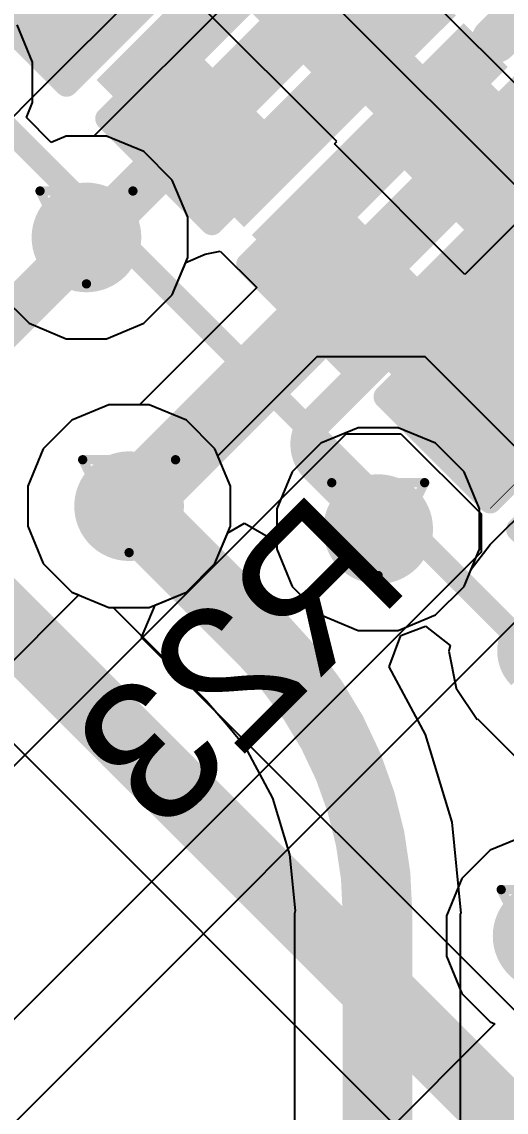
# Model space of a CAD drawing. Header units: inches. Extents: x 0 to 5359, y 0 to 5098.
# Drawn here: x 59.14 to 61.79, y 59.44 to 65.41 of the extents above; entities that cross this region are included whole.
import ezdxf

# ---------------------------------------------------------------- set-up
doc = ezdxf.new("R2010")
doc.units = ezdxf.units.IN
for name, color, linetype in [('Bottom Layer', 5, 'Continuous'), ('Bottom Overlay', 54, 'Continuous'), ('Bottom Paste', 16, 'Continuous'), ('Bottom Solder', 6, 'Continuous'), ('Drill Drawing', 1, 'Continuous'), ('Layer 1', 16, 'Continuous'), ('Layer 2', 76, 'Continuous'), ('Top Layer', 1, 'Continuous'), ('Top Overlay', 2, 'Continuous'), ('Top Paste', 8, 'Continuous'), ('Top Solder', 216, 'Continuous'), ('Via Holes', 16, 'Continuous')]:
    doc.layers.add(name, color=color, linetype=linetype)
doc.styles.add('Arial', font='', dxfattribs={"height": 0.2})
doc.styles.get('Arial').set_extended_font_data('Arial')

# ---------------------------------------------------------------- blocks, each defined once
blk = doc.blocks.new('LQFP_128_EP_14_14__64')
at = {"layer": 'Top Layer'}
for points in [[(-0.4999, 6.8497), (-0.6999, 6.8497), (-0.6999, 8.3497), (-0.4999, 8.3497)], [(-0.0999, 6.8497), (-0.2999, 6.8497), (-0.2999, 8.3497), (-0.0999, 8.3497)], [(0.2999, 6.8497), (0.0999, 6.8497), (0.0999, 8.3497), (0.2999, 8.3497)], [(0.6999, 6.8497), (0.4999, 6.8497), (0.4999, 8.3497), (0.6999, 8.3497)], [(1.1, 6.8497), (0.9, 6.8497), (0.9, 8.3497), (1.1, 8.3497)], [(1.4995, 6.8497), (1.2995, 6.8497), (1.2995, 8.3497), (1.4995, 8.3497)], [(1.9001, 6.8497), (1.7001, 6.8497), (1.7001, 8.3497), (1.9001, 8.3497)], [(2.2996, 6.8497), (2.0996, 6.8497), (2.0996, 8.3497), (2.2996, 8.3497)], [(2.6999, 6.8497), (2.4999, 6.8497), (2.4999, 8.3497), (2.6999, 8.3497)]]:
    blk.add_hatch(color=1, dxfattribs=at).paths.add_polyline_path(points)
at = {"layer": 'Top Paste'}
for points in [[(-0.4999, 6.8497), (-0.6999, 6.8497), (-0.6999, 8.3497), (-0.4999, 8.3497)], [(-0.0999, 6.8497), (-0.2999, 6.8497), (-0.2999, 8.3497), (-0.0999, 8.3497)], [(0.2999, 6.8497), (0.0999, 6.8497), (0.0999, 8.3497), (0.2999, 8.3497)], [(0.6999, 6.8497), (0.4999, 6.8497), (0.4999, 8.3497), (0.6999, 8.3497)], [(1.1, 6.8497), (0.9, 6.8497), (0.9, 8.3497), (1.1, 8.3497)], [(1.4995, 6.8497), (1.2995, 6.8497), (1.2995, 8.3497), (1.4995, 8.3497)], [(1.9001, 6.8497), (1.7001, 6.8497), (1.7001, 8.3497), (1.9001, 8.3497)], [(2.2996, 6.8497), (2.0996, 6.8497), (2.0996, 8.3497), (2.2996, 8.3497)], [(2.6999, 6.8497), (2.4999, 6.8497), (2.4999, 8.3497), (2.6999, 8.3497)]]:
    blk.add_hatch(color=8, dxfattribs=at).paths.add_polyline_path(points)
at = {"layer": 'Top Solder'}
for points in [[(-0.4299, 6.7797), (-0.7699, 6.7797), (-0.7699, 8.4197), (-0.4299, 8.4197)], [(-0.0299, 6.7797), (-0.3699, 6.7797), (-0.3699, 8.4197), (-0.0299, 8.4197)], [(0.3699, 6.7797), (0.0299, 6.7797), (0.0299, 8.4197), (0.3699, 8.4197)], [(0.7699, 6.7797), (0.4299, 6.7797), (0.4299, 8.4197), (0.7699, 8.4197)], [(1.17, 6.7797), (0.83, 6.7797), (0.83, 8.4197), (1.17, 8.4197)], [(1.5695, 6.7797), (1.2295, 6.7797), (1.2295, 8.4197), (1.5695, 8.4197)], [(1.9701, 6.7797), (1.6301, 6.7797), (1.6301, 8.4197), (1.9701, 8.4197)], [(2.3696, 6.7797), (2.0296, 6.7797), (2.0296, 8.4197), (2.3696, 8.4197)], [(2.7699, 6.7797), (2.4299, 6.7797), (2.4299, 8.4197), (2.7699, 8.4197)]]:
    blk.add_hatch(color=216, dxfattribs=at).paths.add_polyline_path(points)
at = {"layer": 'Top Overlay'}
blk.add_lwpolyline([(-6.2499, 6.2499, 0.127, 0.127, 0), (6.2499, 6.2499, 0.127, 0.127, 0)], format="xyseb", dxfattribs=at)
blk = doc.blocks.new('R___0402_B_176')
at = {"layer": 'Bottom Layer'}
for points in [[(-0.2413, 0.3175), (-0.2413, -0.3175), (-0.6985, -0.3175), (-0.6985, 0.3175)], [(0.6985, 0.3175), (0.6985, -0.3175), (0.2413, -0.3175), (0.2413, 0.3175)]]:
    blk.add_hatch(color=5, dxfattribs=at).paths.add_polyline_path(points)
at = {"layer": 'Bottom Paste'}
for points in [[(-0.2413, 0.3175), (-0.2413, -0.3175), (-0.6985, -0.3175), (-0.6985, 0.3175)], [(0.6985, 0.3175), (0.6985, -0.3175), (0.2413, -0.3175), (0.2413, 0.3175)]]:
    blk.add_hatch(color=16, dxfattribs=at).paths.add_polyline_path(points)
at = {"layer": 'Bottom Solder'}
for points in [[(-0.1863, 0.3725), (-0.1863, -0.3725), (-0.7535, -0.3725), (-0.7535, 0.3725)], [(0.7535, 0.3725), (0.7535, -0.3725), (0.1863, -0.3725), (0.1863, 0.3725)]]:
    blk.add_hatch(color=6, dxfattribs=at).paths.add_polyline_path(points)
at = {"layer": 'Bottom Overlay'}
for points in [[(0.7874, 0.4064, 0.127, 0.127, 0), (-0.7874, 0.4064, 0.127, 0.127, 0)], [(-0.7874, -0.4064, 0.127, 0.127, 0), (-0.7874, 0.4064, 0.127, 0.127, 0)], [(0.8128, 0.4318, 0.00323, 0.00323, 0), (-0.8128, 0.4318, 0.00323, 0.00323, 0)], [(0.7874, -0.4064, 0.127, 0.127, 0), (0.7874, 0.4064, 0.127, 0.127, 0)], [(0.7874, -0.4064, 0.127, 0.127, 0), (-0.7874, -0.4064, 0.127, 0.127, 0)]]:
    blk.add_lwpolyline(points, format="xyseb", dxfattribs=at)
for points in [[(-0.8191, 0.4064, 0.0635, 0.0635, 1), (-0.7556, 0.4064, 0.0635, 0.0635, 1)], [(-0.8191, 0.4064, 0.0635, 0.0635, 1), (-0.7556, 0.4064, 0.0635, 0.0635, 1)], [(-0.8136, 0.4318, 0.00161, 0.00161, 1), (-0.812, 0.4318, 0.00161, 0.00161, 1)], [(0.7556, 0.4064, 0.0635, 0.0635, 1), (0.8191, 0.4064, 0.0635, 0.0635, 1)], [(0.7556, 0.4064, 0.0635, 0.0635, 1), (0.8191, 0.4064, 0.0635, 0.0635, 1)], [(0.812, 0.4318, 0.00161, 0.00161, 1), (0.8136, 0.4318, 0.00161, 0.00161, 1)], [(-0.8191, -0.4064, 0.0635, 0.0635, 1), (-0.7556, -0.4064, 0.0635, 0.0635, 1)], [(-0.8191, -0.4064, 0.0635, 0.0635, 1), (-0.7556, -0.4064, 0.0635, 0.0635, 1)], [(0.7556, -0.4064, 0.0635, 0.0635, 1), (0.8191, -0.4064, 0.0635, 0.0635, 1)], [(0.7556, -0.4064, 0.0635, 0.0635, 1), (0.8191, -0.4064, 0.0635, 0.0635, 1)]]:
    blk.add_lwpolyline(points, format="xyseb", close=True, dxfattribs=at)
blk = doc.blocks.new('C___0402_B_345')
at = {"layer": 'Bottom Layer'}
for points in [[(-0.2413, 0.3175), (-0.2413, -0.3175), (-0.6985, -0.3175), (-0.6985, 0.3175)], [(0.6985, 0.3175), (0.6985, -0.3175), (0.2413, -0.3175), (0.2413, 0.3175)]]:
    blk.add_hatch(color=5, dxfattribs=at).paths.add_polyline_path(points)
at = {"layer": 'Bottom Paste'}
for points in [[(-0.2413, 0.3175), (-0.2413, -0.3175), (-0.6985, -0.3175), (-0.6985, 0.3175)], [(0.6985, 0.3175), (0.6985, -0.3175), (0.2413, -0.3175), (0.2413, 0.3175)]]:
    blk.add_hatch(color=16, dxfattribs=at).paths.add_polyline_path(points)
at = {"layer": 'Bottom Solder'}
for points in [[(-0.1813, 0.3775), (-0.1813, -0.3775), (-0.7585, -0.3775), (-0.7585, 0.3775)], [(0.7585, 0.3775), (0.7585, -0.3775), (0.1813, -0.3775), (0.1813, 0.3775)]]:
    blk.add_hatch(color=6, dxfattribs=at).paths.add_polyline_path(points)
at = {"layer": 'Bottom Overlay'}
for points in [[(-0.7874, 0.4064, 0.127, 0.127, 0), (-0.2794, 0.4064, 0.127, 0.127, 0)], [(-0.7874, 0.4064, 0.127, 0.127, 0), (-0.7874, -0.4064, 0.127, 0.127, 0)], [(0.2794, 0.4064, 0.127, 0.127, 0), (0.7874, 0.4064, 0.127, 0.127, 0)], [(0.7874, 0.4064, 0.127, 0.127, 0), (0.7874, -0.4064, 0.127, 0.127, 0)], [(-0.7874, -0.4064, 0.127, 0.127, 0), (-0.2794, -0.4064, 0.127, 0.127, 0)], [(0.2794, -0.4064, 0.127, 0.127, 0), (0.7874, -0.4064, 0.127, 0.127, 0)]]:
    blk.add_lwpolyline(points, format="xyseb", dxfattribs=at)
for points in [[(-0.8191, 0.4064, 0.0635, 0.0635, 1), (-0.7556, 0.4064, 0.0635, 0.0635, 1)], [(-0.8191, 0.4064, 0.0635, 0.0635, 1), (-0.7556, 0.4064, 0.0635, 0.0635, 1)], [(-0.3111, 0.4064, 0.0635, 0.0635, 1), (-0.2477, 0.4064, 0.0635, 0.0635, 1)], [(0.2477, 0.4064, 0.0635, 0.0635, 1), (0.3111, 0.4064, 0.0635, 0.0635, 1)], [(0.7556, 0.4064, 0.0635, 0.0635, 1), (0.8191, 0.4064, 0.0635, 0.0635, 1)], [(0.7556, 0.4064, 0.0635, 0.0635, 1), (0.8191, 0.4064, 0.0635, 0.0635, 1)], [(-0.8191, -0.4064, 0.0635, 0.0635, 1), (-0.7556, -0.4064, 0.0635, 0.0635, 1)], [(-0.8191, -0.4064, 0.0635, 0.0635, 1), (-0.7556, -0.4064, 0.0635, 0.0635, 1)], [(-0.3111, -0.4064, 0.0635, 0.0635, 1), (-0.2477, -0.4064, 0.0635, 0.0635, 1)], [(0.2477, -0.4064, 0.0635, 0.0635, 1), (0.3111, -0.4064, 0.0635, 0.0635, 1)], [(0.7556, -0.4064, 0.0635, 0.0635, 1), (0.8191, -0.4064, 0.0635, 0.0635, 1)], [(0.7556, -0.4064, 0.0635, 0.0635, 1), (0.8191, -0.4064, 0.0635, 0.0635, 1)]]:
    blk.add_lwpolyline(points, format="xyseb", close=True, dxfattribs=at)
blk = doc.blocks.new('C___0402_B_361')
at = {"layer": 'Bottom Layer'}
for points in [[(-0.2413, 0.3175), (-0.2413, -0.3175), (-0.6985, -0.3175), (-0.6985, 0.3175)], [(0.6985, 0.3175), (0.6985, -0.3175), (0.2413, -0.3175), (0.2413, 0.3175)]]:
    blk.add_hatch(color=5, dxfattribs=at).paths.add_polyline_path(points)
at = {"layer": 'Bottom Paste'}
for points in [[(-0.2413, 0.3175), (-0.2413, -0.3175), (-0.6985, -0.3175), (-0.6985, 0.3175)], [(0.6985, 0.3175), (0.6985, -0.3175), (0.2413, -0.3175), (0.2413, 0.3175)]]:
    blk.add_hatch(color=16, dxfattribs=at).paths.add_polyline_path(points)
at = {"layer": 'Bottom Solder'}
for points in [[(-0.1813, 0.3775), (-0.1813, -0.3775), (-0.7585, -0.3775), (-0.7585, 0.3775)], [(0.7585, 0.3775), (0.7585, -0.3775), (0.1813, -0.3775), (0.1813, 0.3775)]]:
    blk.add_hatch(color=6, dxfattribs=at).paths.add_polyline_path(points)
at = {"layer": 'Bottom Overlay'}
for points in [[(-0.2794, 0.4064, 0.127, 0.127, 0), (-0.7874, 0.4064, 0.127, 0.127, 0)], [(-0.7874, -0.4064, 0.127, 0.127, 0), (-0.7874, 0.4064, 0.127, 0.127, 0)], [(0.7874, 0.4064, 0.127, 0.127, 0), (0.2794, 0.4064, 0.127, 0.127, 0)], [(0.7874, -0.4064, 0.127, 0.127, 0), (0.7874, 0.4064, 0.127, 0.127, 0)], [(-0.2794, -0.4064, 0.127, 0.127, 0), (-0.7874, -0.4064, 0.127, 0.127, 0)], [(0.7874, -0.4064, 0.127, 0.127, 0), (0.2794, -0.4064, 0.127, 0.127, 0)]]:
    blk.add_lwpolyline(points, format="xyseb", dxfattribs=at)
for points in [[(-0.8191, 0.4064, 0.0635, 0.0635, 1), (-0.7556, 0.4064, 0.0635, 0.0635, 1)], [(-0.8191, 0.4064, 0.0635, 0.0635, 1), (-0.7556, 0.4064, 0.0635, 0.0635, 1)], [(-0.3111, 0.4064, 0.0635, 0.0635, 1), (-0.2477, 0.4064, 0.0635, 0.0635, 1)], [(0.2477, 0.4064, 0.0635, 0.0635, 1), (0.3111, 0.4064, 0.0635, 0.0635, 1)], [(0.7556, 0.4064, 0.0635, 0.0635, 1), (0.8191, 0.4064, 0.0635, 0.0635, 1)], [(0.7556, 0.4064, 0.0635, 0.0635, 1), (0.8191, 0.4064, 0.0635, 0.0635, 1)], [(-0.8191, -0.4064, 0.0635, 0.0635, 1), (-0.7556, -0.4064, 0.0635, 0.0635, 1)], [(-0.8191, -0.4064, 0.0635, 0.0635, 1), (-0.7556, -0.4064, 0.0635, 0.0635, 1)], [(-0.3111, -0.4064, 0.0635, 0.0635, 1), (-0.2477, -0.4064, 0.0635, 0.0635, 1)], [(0.2477, -0.4064, 0.0635, 0.0635, 1), (0.3111, -0.4064, 0.0635, 0.0635, 1)], [(0.7556, -0.4064, 0.0635, 0.0635, 1), (0.8191, -0.4064, 0.0635, 0.0635, 1)], [(0.7556, -0.4064, 0.0635, 0.0635, 1), (0.8191, -0.4064, 0.0635, 0.0635, 1)]]:
    blk.add_lwpolyline(points, format="xyseb", close=True, dxfattribs=at)
blk = doc.blocks.new('C___0402_B_362')
at = {"layer": 'Bottom Layer'}
for points in [[(-0.2413, 0.3175), (-0.2413, -0.3175), (-0.6985, -0.3175), (-0.6985, 0.3175)], [(0.6985, 0.3175), (0.6985, -0.3175), (0.2413, -0.3175), (0.2413, 0.3175)]]:
    blk.add_hatch(color=5, dxfattribs=at).paths.add_polyline_path(points)
at = {"layer": 'Bottom Paste'}
for points in [[(-0.2413, 0.3175), (-0.2413, -0.3175), (-0.6985, -0.3175), (-0.6985, 0.3175)], [(0.6985, 0.3175), (0.6985, -0.3175), (0.2413, -0.3175), (0.2413, 0.3175)]]:
    blk.add_hatch(color=16, dxfattribs=at).paths.add_polyline_path(points)
at = {"layer": 'Bottom Solder'}
for points in [[(-0.1813, 0.3775), (-0.1813, -0.3775), (-0.7585, -0.3775), (-0.7585, 0.3775)], [(0.7585, 0.3775), (0.7585, -0.3775), (0.1813, -0.3775), (0.1813, 0.3775)]]:
    blk.add_hatch(color=6, dxfattribs=at).paths.add_polyline_path(points)
at = {"layer": 'Bottom Overlay'}
for points in [[(-0.2794, 0.4064, 0.127, 0.127, 0), (-0.7874, 0.4064, 0.127, 0.127, 0)], [(-0.7874, -0.4064, 0.127, 0.127, 0), (-0.7874, 0.4064, 0.127, 0.127, 0)], [(0.7874, 0.4064, 0.127, 0.127, 0), (0.2794, 0.4064, 0.127, 0.127, 0)], [(0.7874, -0.4064, 0.127, 0.127, 0), (0.7874, 0.4064, 0.127, 0.127, 0)], [(-0.2794, -0.4064, 0.127, 0.127, 0), (-0.7874, -0.4064, 0.127, 0.127, 0)], [(0.7874, -0.4064, 0.127, 0.127, 0), (0.2794, -0.4064, 0.127, 0.127, 0)]]:
    blk.add_lwpolyline(points, format="xyseb", dxfattribs=at)
for points in [[(-0.8191, 0.4064, 0.0635, 0.0635, 1), (-0.7556, 0.4064, 0.0635, 0.0635, 1)], [(-0.8191, 0.4064, 0.0635, 0.0635, 1), (-0.7556, 0.4064, 0.0635, 0.0635, 1)], [(-0.3111, 0.4064, 0.0635, 0.0635, 1), (-0.2477, 0.4064, 0.0635, 0.0635, 1)], [(0.2477, 0.4064, 0.0635, 0.0635, 1), (0.3111, 0.4064, 0.0635, 0.0635, 1)], [(0.7556, 0.4064, 0.0635, 0.0635, 1), (0.8191, 0.4064, 0.0635, 0.0635, 1)], [(0.7556, 0.4064, 0.0635, 0.0635, 1), (0.8191, 0.4064, 0.0635, 0.0635, 1)], [(-0.8191, -0.4064, 0.0635, 0.0635, 1), (-0.7556, -0.4064, 0.0635, 0.0635, 1)], [(-0.8191, -0.4064, 0.0635, 0.0635, 1), (-0.7556, -0.4064, 0.0635, 0.0635, 1)], [(-0.3111, -0.4064, 0.0635, 0.0635, 1), (-0.2477, -0.4064, 0.0635, 0.0635, 1)], [(0.2477, -0.4064, 0.0635, 0.0635, 1), (0.3111, -0.4064, 0.0635, 0.0635, 1)], [(0.7556, -0.4064, 0.0635, 0.0635, 1), (0.8191, -0.4064, 0.0635, 0.0635, 1)], [(0.7556, -0.4064, 0.0635, 0.0635, 1), (0.8191, -0.4064, 0.0635, 0.0635, 1)]]:
    blk.add_lwpolyline(points, format="xyseb", close=True, dxfattribs=at)
blk = doc.blocks.new('C___0603_B_367')
at = {"layer": 'Bottom Layer'}
for points in [[(-1.143, -0.4445), (-1.143, 0.4445), (-0.381, 0.4445), (-0.381, -0.4445)], [(0.381, -0.4445), (0.381, 0.4445), (1.143, 0.4445), (1.143, -0.4445)]]:
    blk.add_hatch(color=5, dxfattribs=at).paths.add_polyline_path(points)
at = {"layer": 'Bottom Paste'}
for points in [[(-1.143, -0.4445), (-1.143, 0.4445), (-0.381, 0.4445), (-0.381, -0.4445)], [(0.381, -0.4445), (0.381, 0.4445), (1.143, 0.4445), (1.143, -0.4445)]]:
    blk.add_hatch(color=16, dxfattribs=at).paths.add_polyline_path(points)
at = {"layer": 'Bottom Solder'}
for points in [[(-1.203, -0.5045), (-1.203, 0.5045), (-0.321, 0.5045), (-0.321, -0.5045)], [(0.321, -0.5045), (0.321, 0.5045), (1.203, 0.5045), (1.203, -0.5045)]]:
    blk.add_hatch(color=6, dxfattribs=at).paths.add_polyline_path(points)
at = {"layer": 'Bottom Overlay'}
for points in [[(-0.4572, 0.5334, 0.127, 0.127, 0), (-1.2446, 0.5334, 0.127, 0.127, 0)], [(-1.2446, -0.5334, 0.127, 0.127, 0), (-1.2446, 0.5334, 0.127, 0.127, 0)], [(1.2446, 0.5334, 0.127, 0.127, 0), (0.4572, 0.5334, 0.127, 0.127, 0)], [(1.2446, -0.5334, 0.127, 0.127, 0), (1.2446, 0.5334, 0.127, 0.127, 0)], [(-0.4572, -0.5334, 0.127, 0.127, 0), (-1.2446, -0.5334, 0.127, 0.127, 0)], [(1.2446, -0.5334, 0.127, 0.127, 0), (0.4572, -0.5334, 0.127, 0.127, 0)]]:
    blk.add_lwpolyline(points, format="xyseb", dxfattribs=at)
for points in [[(-1.2764, 0.5334, 0.0635, 0.0635, 1), (-1.2128, 0.5334, 0.0635, 0.0635, 1)], [(-1.2764, 0.5334, 0.0635, 0.0635, 1), (-1.2128, 0.5334, 0.0635, 0.0635, 1)], [(-0.4889, 0.5334, 0.0635, 0.0635, 1), (-0.4254, 0.5334, 0.0635, 0.0635, 1)], [(0.4254, 0.5334, 0.0635, 0.0635, 1), (0.4889, 0.5334, 0.0635, 0.0635, 1)], [(1.2128, 0.5334, 0.0635, 0.0635, 1), (1.2764, 0.5334, 0.0635, 0.0635, 1)], [(1.2128, 0.5334, 0.0635, 0.0635, 1), (1.2764, 0.5334, 0.0635, 0.0635, 1)], [(-1.2764, -0.5334, 0.0635, 0.0635, 1), (-1.2128, -0.5334, 0.0635, 0.0635, 1)], [(-1.2764, -0.5334, 0.0635, 0.0635, 1), (-1.2128, -0.5334, 0.0635, 0.0635, 1)], [(-0.4889, -0.5334, 0.0635, 0.0635, 1), (-0.4254, -0.5334, 0.0635, 0.0635, 1)], [(0.4254, -0.5334, 0.0635, 0.0635, 1), (0.4889, -0.5334, 0.0635, 0.0635, 1)], [(1.2128, -0.5334, 0.0635, 0.0635, 1), (1.2764, -0.5334, 0.0635, 0.0635, 1)], [(1.2128, -0.5334, 0.0635, 0.0635, 1), (1.2764, -0.5334, 0.0635, 0.0635, 1)]]:
    blk.add_lwpolyline(points, format="xyseb", close=True, dxfattribs=at)

msp = doc.modelspace()

# ---------------------------------------------------------------- hatches: boundary and pattern name
at = {"layer": 'Bottom Layer'}
h = msp.add_hatch(color=5, dxfattribs=at)
edge = h.paths.add_edge_path()
edge.add_arc((59.4969, 64.2279), 0.3, 0, 360)
h = msp.add_hatch(color=5, dxfattribs=at)
edge = h.paths.add_edge_path()
edge.add_arc((59.7301, 62.7577), 0.3, 0, 360)
h = msp.add_hatch(color=5, dxfattribs=at)
edge = h.paths.add_edge_path()
edge.add_arc((61.0925, 62.6322), 0.3, 0, 360)
h = msp.add_hatch(color=5, dxfattribs=at)
edge = h.paths.add_edge_path()
edge.add_arc((62.0194, 60.4061), 0.3, 0, 360)
at = {"layer": 'Layer 1'}
h = msp.add_hatch(color=16, dxfattribs=at)
edge = h.paths.add_edge_path()
edge.add_arc((59.4969, 64.2279), 0.3, 0, 360)
h = msp.add_hatch(color=16, dxfattribs=at)
edge = h.paths.add_edge_path()
edge.add_arc((59.7301, 62.7577), 0.3, 0, 360)
h = msp.add_hatch(color=16, dxfattribs=at)
edge = h.paths.add_edge_path()
edge.add_arc((61.0925, 62.6322), 0.3, 0, 360)
h = msp.add_hatch(color=16, dxfattribs=at)
edge = h.paths.add_edge_path()
edge.add_arc((62.0194, 60.4061), 0.3, 0, 360)
at = {"layer": 'Layer 2'}
h = msp.add_hatch(color=76, dxfattribs=at)
edge = h.paths.add_edge_path()
edge.add_arc((59.4969, 64.2279), 0.3, 0, 360)
h = msp.add_hatch(color=76, dxfattribs=at)
edge = h.paths.add_edge_path()
edge.add_arc((59.7301, 62.7577), 0.3, 0, 360)
h = msp.add_hatch(color=76, dxfattribs=at)
edge = h.paths.add_edge_path()
edge.add_arc((61.0925, 62.6322), 0.3, 0, 360)
h = msp.add_hatch(color=76, dxfattribs=at)
edge = h.paths.add_edge_path()
edge.add_arc((62.0194, 60.4061), 0.3, 0, 360)
at = {"layer": 'Top Layer'}
for points in [[(60.8888, 64.9126), (61.9142, 65.938), (61.7728, 66.0794), (60.7474, 65.054)], [(61.1717, 64.6297), (62.1971, 65.6551), (62.0556, 65.7965), (61.0302, 64.7711)]]:
    msp.add_hatch(color=1, dxfattribs=at).paths.add_polyline_path(points)
h = msp.add_hatch(color=1, dxfattribs=at)
edge = h.paths.add_edge_path()
edge.add_arc((59.4969, 64.2279), 0.3, 0, 360)
h = msp.add_hatch(color=1, dxfattribs=at)
edge = h.paths.add_edge_path()
edge.add_arc((59.7301, 62.7577), 0.3, 0, 360)
h = msp.add_hatch(color=1, dxfattribs=at)
edge = h.paths.add_edge_path()
edge.add_arc((61.0925, 62.6322), 0.3, 0, 360)
h = msp.add_hatch(color=1, dxfattribs=at)
edge = h.paths.add_edge_path()
edge.add_arc((62.0194, 60.4061), 0.3, 0, 360)
at = {"layer": 'Via Holes'}
h = msp.add_hatch(color=7, dxfattribs=at)
edge = h.paths.add_edge_path()
edge.add_arc((59.4969, 64.2279), 0.15, 0, 360)
h = msp.add_hatch(color=7, dxfattribs=at)
edge = h.paths.add_edge_path()
edge.add_arc((59.7301, 62.7577), 0.15, 0, 360)
h = msp.add_hatch(color=7, dxfattribs=at)
edge = h.paths.add_edge_path()
edge.add_arc((61.0925, 62.6322), 0.15, 0, 360)

# ---------------------------------------------------------------- linework, layer by layer
at = {"layer": 'Bottom Layer'}
for p, q in [((52.5827, 67.973), (61.8729, 58.6827)), ((60.8655, 64.7524), (60.0889, 65.529)), ((60.8528, 64.7397), (60.8655, 64.7524)), ((61.5667, 64.0257), (60.8528, 64.7397)), ((62.244, 64.703), (61.5667, 64.0257)), ((61.7052, 62.5477), (62.3697, 63.2123)), ((60.2695, 62.6124), (60.3607, 62.6641)), ((60.3607, 62.6641), (60.5385, 62.5623)), ((60.1998, 62.4439), (60.2695, 62.6124)), ((60.5385, 62.5623), (60.5385, 62.522)), ((60.5385, 62.522), (60.6229, 62.3184)), ((61.6014, 62.4129), (61.7052, 62.5477)), ((61.7052, 62.5477), (61.7052, 62.5477)), ((60.0439, 62.2881), (60.1998, 62.4439)), ((61.5622, 62.3184), (61.6014, 62.4129)), ((59.872, 62.2169), (60.0439, 62.2881)), ((60.6229, 62.3184), (60.7787, 62.1625)), ((61.4063, 62.1625), (61.5622, 62.3184)), ((59.798, 62.0395), (59.872, 62.2169)), ((60.7787, 62.1625), (60.9823, 62.0782)), ((61.2027, 62.0782), (61.4063, 62.1625)), ((62.1768, 59.6606), (59.798, 62.0395)), ((60.9823, 62.0782), (61.2027, 62.0782))]:
    msp.add_line(p, q, dxfattribs=at)
for points in [[(52.7789, 68.4176, 0.381, 0.381, 0), (62.4269, 58.7697, 0.381, 0.381, 0)], [(58.6537, 65.0763, 0.381, 0.381, 0), (59.2564, 65.679, 0.381, 0.381, 0)], [(60.7846, 65.4798, 0.381, 0.381, 0), (60.8632, 65.3788, 0.381, 0.381, 0)], [(60.8632, 65.3788, 0.381, 0.381, 0), (61.4677, 64.7743, 0.381, 0.381, 0)], [(61.4677, 64.7743, 0.381, 0.381, 0), (61.556, 64.683, 0.381, 0.381, 0)], [(60.012, 64.7258, 0.254, 0.254, 0), (60.1201, 64.8153, 0.254, 0.254, 0)], [(59.5054, 64.2193, 0.254, 0.254, 0), (60.012, 64.7258, 0.254, 0.254, 0)], [(58.9691, 63.6746, 0.254, 0.254, 0), (59.5096, 64.2151, 0.254, 0.254, 0)], [(60.8915, 64.0185, 0.381, 0.381, 0), (60.9142, 63.9957, 0.381, 0.381, 0)], [(60.9042, 64.0185, 0.381, 0.381, 0), (61.6296, 63.2931, 0.381, 0.381, 0)], [(60.9142, 63.9419, 0.381, 0.381, 0), (60.9142, 63.9957, 0.381, 0.381, 0)], [(59.7301, 62.7577, 0.381, 0.381, 0), (60.9142, 63.9419, 0.381, 0.381, 0)], [(60.8915, 64.0185, 0.1778, 0.1778, 0), (60.9042, 64.0185, 0.1778, 0.1778, 0)], [(61.6296, 63.2931, 0.1778, 0.1778, 0), (61.6423, 63.2931, 0.1778, 0.1778, 0)]]:
    msp.add_lwpolyline(points, format="xyseb", dxfattribs=at)
for points in [[(60.6894, 65.4798, 0.1905, 0.1905, 1), (60.8799, 65.4798, 0.1905, 0.1905, 1)], [(60.7679, 65.3788, 0.1905, 0.1905, 1), (60.9584, 65.3788, 0.1905, 0.1905, 1)], [(60.7679, 65.3788, 0.1905, 0.1905, 1), (60.9584, 65.3788, 0.1905, 0.1905, 1)], [(61.3724, 64.7743, 0.1905, 0.1905, 1), (61.5629, 64.7743, 0.1905, 0.1905, 1)], [(61.3724, 64.7743, 0.1905, 0.1905, 1), (61.5629, 64.7743, 0.1905, 0.1905, 1)], [(60.0566, 64.8153, 0.127, 0.127, 1), (60.1836, 64.8153, 0.127, 0.127, 1)], [(59.9485, 64.7258, 0.127, 0.127, 1), (60.0755, 64.7258, 0.127, 0.127, 1)], [(59.9485, 64.7258, 0.127, 0.127, 1), (60.0755, 64.7258, 0.127, 0.127, 1)], [(61.4608, 64.683, 0.1905, 0.1905, 1), (61.6513, 64.683, 0.1905, 0.1905, 1)], [(59.4419, 64.2193, 0.127, 0.127, 1), (59.5689, 64.2193, 0.127, 0.127, 1)], [(59.4461, 64.2151, 0.127, 0.127, 1), (59.5731, 64.2151, 0.127, 0.127, 1)], [(60.7962, 64.0185, 0.1905, 0.1905, 1), (60.9867, 64.0185, 0.1905, 0.1905, 1)], [(60.8089, 64.0185, 0.1905, 0.1905, 1), (60.9994, 64.0185, 0.1905, 0.1905, 1)], [(60.819, 63.9957, 0.1905, 0.1905, 1), (61.0095, 63.9957, 0.1905, 0.1905, 1)], [(60.819, 63.9957, 0.1905, 0.1905, 1), (61.0095, 63.9957, 0.1905, 0.1905, 1)], [(60.819, 63.9419, 0.1905, 0.1905, 1), (61.0095, 63.9419, 0.1905, 0.1905, 1)], [(60.819, 63.9419, 0.1905, 0.1905, 1), (61.0095, 63.9419, 0.1905, 0.1905, 1)], [(60.847, 64.0185, 0.0889, 0.0889, 1), (60.9359, 64.0185, 0.0889, 0.0889, 1)], [(60.8597, 64.0185, 0.0889, 0.0889, 1), (60.9486, 64.0185, 0.0889, 0.0889, 1)], [(61.5343, 63.2931, 0.1905, 0.1905, 1), (61.7248, 63.2931, 0.1905, 0.1905, 1)], [(61.5851, 63.2931, 0.0889, 0.0889, 1), (61.674, 63.2931, 0.0889, 0.0889, 1)], [(61.5978, 63.2931, 0.0889, 0.0889, 1), (61.6867, 63.2931, 0.0889, 0.0889, 1)], [(59.6349, 62.7577, 0.1905, 0.1905, 1), (59.8254, 62.7577, 0.1905, 0.1905, 1)]]:
    msp.add_lwpolyline(points, format="xyseb", close=True, dxfattribs=at)
at = {"layer": 'Drill Drawing'}
for points in [[(59.2429, 64.4819, 0.0508, 0.0508, 0), (59.7509, 64.4819, 0.0508, 0.0508, 0)], [(59.2429, 64.4819, 0.0508, 0.0508, 0), (59.4969, 63.9739, 0.0508, 0.0508, 0)], [(59.4969, 63.9739, 0.0508, 0.0508, 0), (59.7509, 64.4819, 0.0508, 0.0508, 0)], [(59.4761, 63.0117, 0.0508, 0.0508, 0), (59.9841, 63.0117, 0.0508, 0.0508, 0)], [(59.4761, 63.0117, 0.0508, 0.0508, 0), (59.7301, 62.5037, 0.0508, 0.0508, 0)], [(59.7301, 62.5037, 0.0508, 0.0508, 0), (59.9841, 63.0117, 0.0508, 0.0508, 0)], [(60.8385, 62.8862, 0.0508, 0.0508, 0), (61.3465, 62.8862, 0.0508, 0.0508, 0)], [(60.8385, 62.8862, 0.0508, 0.0508, 0), (61.0925, 62.3782, 0.0508, 0.0508, 0)], [(61.0925, 62.3782, 0.0508, 0.0508, 0), (61.3465, 62.8862, 0.0508, 0.0508, 0)], [(61.7654, 60.6601, 0.0508, 0.0508, 0), (62.2734, 60.6601, 0.0508, 0.0508, 0)], [(61.7654, 60.6601, 0.0508, 0.0508, 0), (62.0194, 60.1521, 0.0508, 0.0508, 0)]]:
    msp.add_lwpolyline(points, format="xyseb", dxfattribs=at)
for points in [[(59.2302, 64.4819, 0.0254, 0.0254, 1), (59.2556, 64.4819, 0.0254, 0.0254, 1)], [(59.2302, 64.4819, 0.0254, 0.0254, 1), (59.2556, 64.4819, 0.0254, 0.0254, 1)], [(59.7382, 64.4819, 0.0254, 0.0254, 1), (59.7636, 64.4819, 0.0254, 0.0254, 1)], [(59.7382, 64.4819, 0.0254, 0.0254, 1), (59.7636, 64.4819, 0.0254, 0.0254, 1)], [(59.4842, 63.9739, 0.0254, 0.0254, 1), (59.5096, 63.9739, 0.0254, 0.0254, 1)], [(59.4842, 63.9739, 0.0254, 0.0254, 1), (59.5096, 63.9739, 0.0254, 0.0254, 1)], [(59.4634, 63.0117, 0.0254, 0.0254, 1), (59.4888, 63.0117, 0.0254, 0.0254, 1)], [(59.4634, 63.0117, 0.0254, 0.0254, 1), (59.4888, 63.0117, 0.0254, 0.0254, 1)], [(59.9714, 63.0117, 0.0254, 0.0254, 1), (59.9968, 63.0117, 0.0254, 0.0254, 1)], [(59.9714, 63.0117, 0.0254, 0.0254, 1), (59.9968, 63.0117, 0.0254, 0.0254, 1)], [(60.8258, 62.8862, 0.0254, 0.0254, 1), (60.8512, 62.8862, 0.0254, 0.0254, 1)], [(60.8258, 62.8862, 0.0254, 0.0254, 1), (60.8512, 62.8862, 0.0254, 0.0254, 1)], [(61.3338, 62.8862, 0.0254, 0.0254, 1), (61.3592, 62.8862, 0.0254, 0.0254, 1)], [(61.3338, 62.8862, 0.0254, 0.0254, 1), (61.3592, 62.8862, 0.0254, 0.0254, 1)], [(59.7174, 62.5037, 0.0254, 0.0254, 1), (59.7428, 62.5037, 0.0254, 0.0254, 1)], [(59.7174, 62.5037, 0.0254, 0.0254, 1), (59.7428, 62.5037, 0.0254, 0.0254, 1)], [(61.0798, 62.3782, 0.0254, 0.0254, 1), (61.1052, 62.3782, 0.0254, 0.0254, 1)], [(61.0798, 62.3782, 0.0254, 0.0254, 1), (61.1052, 62.3782, 0.0254, 0.0254, 1)], [(61.7527, 60.6601, 0.0254, 0.0254, 1), (61.7781, 60.6601, 0.0254, 0.0254, 1)], [(61.7527, 60.6601, 0.0254, 0.0254, 1), (61.7781, 60.6601, 0.0254, 0.0254, 1)]]:
    msp.add_lwpolyline(points, format="xyseb", close=True, dxfattribs=at)
at = {"layer": 'Layer 1'}
for p, q in [((59.2024, 65.1865), (59.1181, 65.3901)), ((59.2024, 64.9661), (59.2024, 65.1865)), ((59.1683, 64.8839), (59.2024, 64.9661)), ((59.3044, 64.7478), (59.1683, 64.8839)), ((59.3867, 64.7819), (59.3044, 64.7478)), ((59.6071, 64.7819), (59.3867, 64.7819)), ((59.8107, 64.6975), (59.6071, 64.7819)), ((59.9665, 64.5417), (59.8107, 64.6975)), ((60.0509, 64.3381), (59.9665, 64.5417)), ((60.0509, 64.1177), (60.0509, 64.3381)), ((59.9665, 63.914), (60.0509, 64.1177)), ((59.0272, 63.914), (59.1831, 63.7582)), ((59.8107, 63.7582), (59.9665, 63.914)), ((59.1831, 63.7582), (59.3867, 63.6739)), ((59.6071, 63.6739), (59.8107, 63.7582)), ((59.3867, 63.6739), (59.6071, 63.6739)), ((59.6199, 63.3117), (59.4163, 63.2274)), ((59.8403, 63.3117), (59.6199, 63.3117)), ((60.0439, 63.2274), (59.8403, 63.3117)), ((59.4163, 63.2274), (59.2604, 63.0716)), ((60.1998, 63.0716), (60.0439, 63.2274)), ((60.9823, 63.1862), (60.7787, 63.1018)), ((61.2027, 63.1862), (60.9823, 63.1862)), ((61.4063, 63.1018), (61.2027, 63.1862)), ((59.2604, 63.0716), (59.1761, 62.8679)), ((60.2841, 62.8679), (60.1998, 63.0716)), ((60.7787, 63.1018), (60.6229, 62.946)), ((61.5622, 62.946), (61.4063, 63.1018)), ((60.6229, 62.946), (60.5385, 62.7424)), ((61.6465, 62.7424), (61.5622, 62.946)), ((59.1761, 62.8679), (59.1761, 62.6475)), ((60.2841, 62.6475), (60.2841, 62.8679)), ((60.5385, 62.7424), (60.5385, 62.522)), ((61.6465, 62.522), (61.6465, 62.7424)), ((59.1761, 62.6475), (59.2604, 62.4439)), ((60.1998, 62.4439), (60.2841, 62.6475)), ((60.5385, 62.522), (60.6229, 62.3184)), ((61.5622, 62.3184), (61.6465, 62.522)), ((59.2604, 62.4439), (59.4163, 62.2881)), ((60.0439, 62.2881), (60.1998, 62.4439)), ((59.4163, 62.2881), (59.6199, 62.2037)), ((59.8403, 62.2037), (60.0439, 62.2881)), ((60.6229, 62.3184), (60.7787, 62.1625)), ((61.4063, 62.1625), (61.5622, 62.3184)), ((59.6199, 62.2037), (59.8403, 62.2037)), ((60.7787, 62.1625), (60.9823, 62.0782)), ((61.2027, 62.0782), (61.4063, 62.1625)), ((60.9823, 62.0782), (61.2027, 62.0782))]:
    msp.add_line(p, q, dxfattribs=at)
at = {"layer": 'Layer 2'}
for p, q in [((63.2602, 63.6508), (60.922, 65.9891)), ((60.0649, 65.8584), (59.263, 65.0565)), ((59.5377, 64.7819), (60.3395, 65.5837)), ((60.7705, 65.5837), (63.8831, 62.4712)), ((59.2622, 65.0553), (58.9692, 64.7623)), ((59.263, 65.0565), (59.2622, 65.0553)), ((59.6071, 64.7819), (59.5377, 64.7819)), ((59.8107, 64.6975), (59.6071, 64.7819)), ((59.9665, 64.5417), (59.8107, 64.6975)), ((60.0509, 64.3381), (59.9665, 64.5417)), ((60.0509, 64.1177), (60.0509, 64.3381)), ((59.9665, 63.914), (60.0509, 64.1177)), ((59.0272, 63.914), (59.1831, 63.7582)), ((59.8107, 63.7582), (59.9665, 63.914)), ((59.1831, 63.7582), (59.3867, 63.6739)), ((59.6071, 63.6739), (59.8107, 63.7582)), ((59.3867, 63.6739), (59.6071, 63.6739)), ((60.7575, 63.5741), (60.2159, 63.0325)), ((61.3486, 63.5741), (60.7575, 63.5741)), ((62.1405, 62.7821), (61.3486, 63.5741)), ((59.6199, 63.3117), (59.4163, 63.2274)), ((59.8403, 63.3117), (59.6199, 63.3117)), ((60.0439, 63.2274), (59.8403, 63.3117)), ((59.4163, 63.2274), (59.2604, 63.0716)), ((60.1998, 63.0716), (60.0439, 63.2274)), ((57.8821, 60.1182), (60.9179, 63.1541)), ((60.9179, 63.1541), (61.2171, 63.1541)), ((61.2171, 63.1541), (61.6554, 62.7158)), ((59.2604, 63.0716), (59.1761, 62.8679)), ((60.2159, 63.0325), (60.1998, 63.0716)), ((59.1761, 62.8679), (59.1761, 62.6475)), ((61.6554, 62.7158), (61.6554, 62.5058)), ((59.1761, 62.6475), (59.2604, 62.4439)), ((61.6554, 62.5058), (54.243, 55.0934)), ((54.6433, 54.9277), (62.1405, 62.4249)), ((59.2604, 62.4439), (59.4163, 62.2881)), ((59.4163, 62.2881), (59.4553, 62.2719)), ((59.4553, 62.2719), (57.6643, 60.4809)), ((61.9092, 60.9601), (61.7055, 60.8758)), ((61.7055, 60.8758), (61.5497, 60.7199)), ((61.5497, 60.7199), (61.4654, 60.5163)), ((61.4654, 60.5163), (61.4654, 60.2959)), ((61.4654, 60.2959), (61.5497, 60.0923)), ((61.5497, 60.0923), (61.7055, 59.9364)), ((61.7311, 59.9258), (56.733, 54.9277)), ((61.7055, 59.9364), (61.7311, 59.9258))]:
    msp.add_line(p, q, dxfattribs=at)
at = {"layer": 'Top Layer'}
for p, q in [((60.0396, 64.0905), (60.146, 64.1365)), ((60.146, 64.1365), (60.2287, 64.1528)), ((60.2287, 64.1528), (60.428, 63.9535)), ((59.9665, 63.914), (60.0396, 64.0905)), ((60.428, 63.9535), (59.7863, 63.3117)), ((59.0272, 63.914), (59.1831, 63.7582)), ((59.8107, 63.7582), (59.9665, 63.914)), ((59.1831, 63.7582), (59.3867, 63.6739)), ((59.6071, 63.6739), (59.8107, 63.7582)), ((59.3867, 63.6739), (59.6071, 63.6739)), ((59.6199, 63.3117), (59.4163, 63.2274)), ((59.7863, 63.3117), (59.6199, 63.3117)), ((59.4163, 63.2274), (59.2604, 63.0716)), ((59.2604, 63.0716), (59.1761, 62.8679)), ((59.1761, 62.8679), (59.1761, 62.6475)), ((59.1761, 62.6475), (59.2604, 62.4439)), ((59.2604, 62.4439), (59.4163, 62.2881)), ((59.4163, 62.2881), (59.6199, 62.2037)), ((59.6199, 62.2037), (59.6432, 62.2037)), ((59.6432, 62.2037), (60.1536, 61.6933)), ((61.2167, 62.0509), (61.3508, 62.1018)), ((61.3508, 62.1018), (61.4854, 61.9957)), ((61.1527, 61.8787), (61.2167, 62.0509)), ((61.4854, 61.9957), (61.4792, 61.965)), ((61.4792, 61.965), (61.5195, 61.7628)), ((61.351, 61.5078), (61.1527, 61.8787)), ((61.5195, 61.7628), (61.634, 61.5914)), ((60.1536, 61.6933), (60.1543, 61.6927)), ((60.1543, 61.6927), (60.2668, 61.5616)), ((60.2668, 61.5616), (60.3615, 61.4462)), ((61.634, 61.5914), (61.6364, 61.5939)), ((61.6364, 61.5939), (61.6364, 61.5939)), ((61.6364, 61.5939), (61.9239, 61.3064)), ((61.4964, 61.0285), (61.351, 61.5078)), ((60.3615, 61.4462), (60.5139, 61.1611)), ((60.5139, 61.1611), (60.6078, 60.8517)), ((61.5455, 60.53), (61.4964, 61.0285)), ((60.6078, 60.8517), (60.6381, 60.5432)), ((60.6381, 60.5432), (60.6355, 60.53)), ((60.6355, 60.53), (60.6355, 58.7354)), ((61.5419, 58.7354), (61.5419, 60.53)), ((61.5419, 60.53), (61.5455, 60.53))]:
    msp.add_line(p, q, dxfattribs=at)
for points in [[(58.6484, 65.0763, 0.1778, 0.1778, 0), (59.6867, 66.1146, 0.1778, 0.1778, 0)], [(61.7314, 65.3085, 0.254, 0.254, 0), (62.3147, 65.8917, 0.254, 0.254, 0)], [(59.4969, 64.2279, 0.1778, 0.1778, 0), (60.5352, 65.2662, 0.1778, 0.1778, 0)], [(59.7301, 62.7611, 0.1778, 0.1778, 0), (61.3835, 64.4145, 0.1778, 0.1778, 0)], [(61.3835, 64.4145, 0.1778, 0.1778, 0), (61.3835, 64.4179, 0.1778, 0.1778, 0)], [(60.7523, 63.2203, 0.1778, 0.1778, 0), (61.6667, 64.1347, 0.1778, 0.1778, 0)], [(60.7523, 62.9724, 0.1778, 0.1778, -0.413838), (60.7521, 63.2201, 0.1778, 0.1778, 0)], [(60.7521, 63.2201, 0.1778, 0.1778, 0), (60.7523, 63.2203, 0.1778, 0.1778, 0)], [(60.7521, 63.2201, 0.1778, 0.1778, -0.000315), (60.7523, 63.2203, 0.1778, 0.1778, 0)], [(60.7523, 62.9724, 0.1778, 0.1778, 0), (61.0925, 62.6322, 0.1778, 0.1778, 0)], [(59.7301, 62.7577, 0.381, 0.381, 0), (60.4741, 62.0137, 0.381, 0.381, 0)], [(59.7301, 62.7577, 0.1778, 0.1778, 0), (59.7301, 62.7611, 0.1778, 0.1778, 0)], [(60.4748, 62.013, 0.381, 0.381, -0.198781), (61.0887, 60.53, 0.381, 0.381, 0)], [(61.8836, 61.8411, 0.1778, 0.1778, -0.413838), (61.8835, 62.0888, 0.1778, 0.1778, 0)], [(61.0887, 58.4051, 0.381, 0.381, 0), (61.0887, 60.53, 0.381, 0.381, 0)]]:
    msp.add_lwpolyline(points, format="xyseb", dxfattribs=at)
for points in [[(61.6679, 65.3085, 0.127, 0.127, 1), (61.7949, 65.3085, 0.127, 0.127, 1)], [(60.4907, 65.2662, 0.0889, 0.0889, 1), (60.5796, 65.2662, 0.0889, 0.0889, 1)], [(61.339, 64.4179, 0.0889, 0.0889, 1), (61.4279, 64.4179, 0.0889, 0.0889, 1)], [(61.339, 64.4145, 0.0889, 0.0889, 1), (61.4279, 64.4145, 0.0889, 0.0889, 1)], [(61.339, 64.4145, 0.0889, 0.0889, 1), (61.4279, 64.4145, 0.0889, 0.0889, 1)], [(59.4524, 64.2279, 0.0889, 0.0889, 1), (59.5413, 64.2279, 0.0889, 0.0889, 1)], [(61.6223, 64.1347, 0.0889, 0.0889, 1), (61.7112, 64.1347, 0.0889, 0.0889, 1)], [(60.7077, 63.2201, 0.0889, 0.0889, 1), (60.7966, 63.2201, 0.0889, 0.0889, 1)], [(60.7077, 63.2201, 0.0889, 0.0889, 1), (60.7966, 63.2201, 0.0889, 0.0889, 1)], [(60.7077, 63.2201, 0.0889, 0.0889, 1), (60.7966, 63.2201, 0.0889, 0.0889, 1)], [(60.7078, 63.2203, 0.0889, 0.0889, 1), (60.7967, 63.2203, 0.0889, 0.0889, 1)], [(60.7078, 63.2203, 0.0889, 0.0889, 1), (60.7967, 63.2203, 0.0889, 0.0889, 1)], [(60.7078, 63.2203, 0.0889, 0.0889, 1), (60.7967, 63.2203, 0.0889, 0.0889, 1)], [(60.7078, 62.9724, 0.0889, 0.0889, 1), (60.7967, 62.9724, 0.0889, 0.0889, 1)], [(60.7078, 62.9724, 0.0889, 0.0889, 1), (60.7967, 62.9724, 0.0889, 0.0889, 1)], [(59.6349, 62.7577, 0.1905, 0.1905, 1), (59.8254, 62.7577, 0.1905, 0.1905, 1)], [(59.6857, 62.7611, 0.0889, 0.0889, 1), (59.7746, 62.7611, 0.0889, 0.0889, 1)], [(59.6857, 62.7611, 0.0889, 0.0889, 1), (59.7746, 62.7611, 0.0889, 0.0889, 1)], [(59.6857, 62.7577, 0.0889, 0.0889, 1), (59.7746, 62.7577, 0.0889, 0.0889, 1)], [(61.0481, 62.6322, 0.0889, 0.0889, 1), (61.137, 62.6322, 0.0889, 0.0889, 1)], [(60.3788, 62.0137, 0.1905, 0.1905, 1), (60.5693, 62.0137, 0.1905, 0.1905, 1)], [(60.3796, 62.013, 0.1905, 0.1905, 1), (60.5701, 62.013, 0.1905, 0.1905, 1)], [(60.9935, 60.53, 0.1905, 0.1905, 1), (61.184, 60.53, 0.1905, 0.1905, 1)], [(60.9935, 60.53, 0.1905, 0.1905, 1), (61.184, 60.53, 0.1905, 0.1905, 1)]]:
    msp.add_lwpolyline(points, format="xyseb", close=True, dxfattribs=at)

# ---------------------------------------------------------------- block references
for name, p, rotation in [('LQFP_128_EP_14_14__64', (55.0201, 60.0337), 315), ('C___0603_B_367', (59.8906, 66.3185), 225), ('C___0402_B_362', (60.4524, 65.1475), 225), ('C___0402_B_361', (61.2238, 64.3507), 225), ('R___0402_B_176', (61.9746, 63.6253), 225), ('C___0402_B_345', (62.7, 62.8999), 45)]:
    msp.add_blockref(name, p, dxfattribs=dict(rotation=rotation))

# ---------------------------------------------------------------- texts
at = {"layer": 'Bottom Overlay', "style": 'Arial', "text_generation_flag": 2}
msp.add_text('R23', height=0.762, rotation=45, dxfattribs=at).set_placement((61.2879, 62.3278))

doc.saveas('drawing.dxf')
